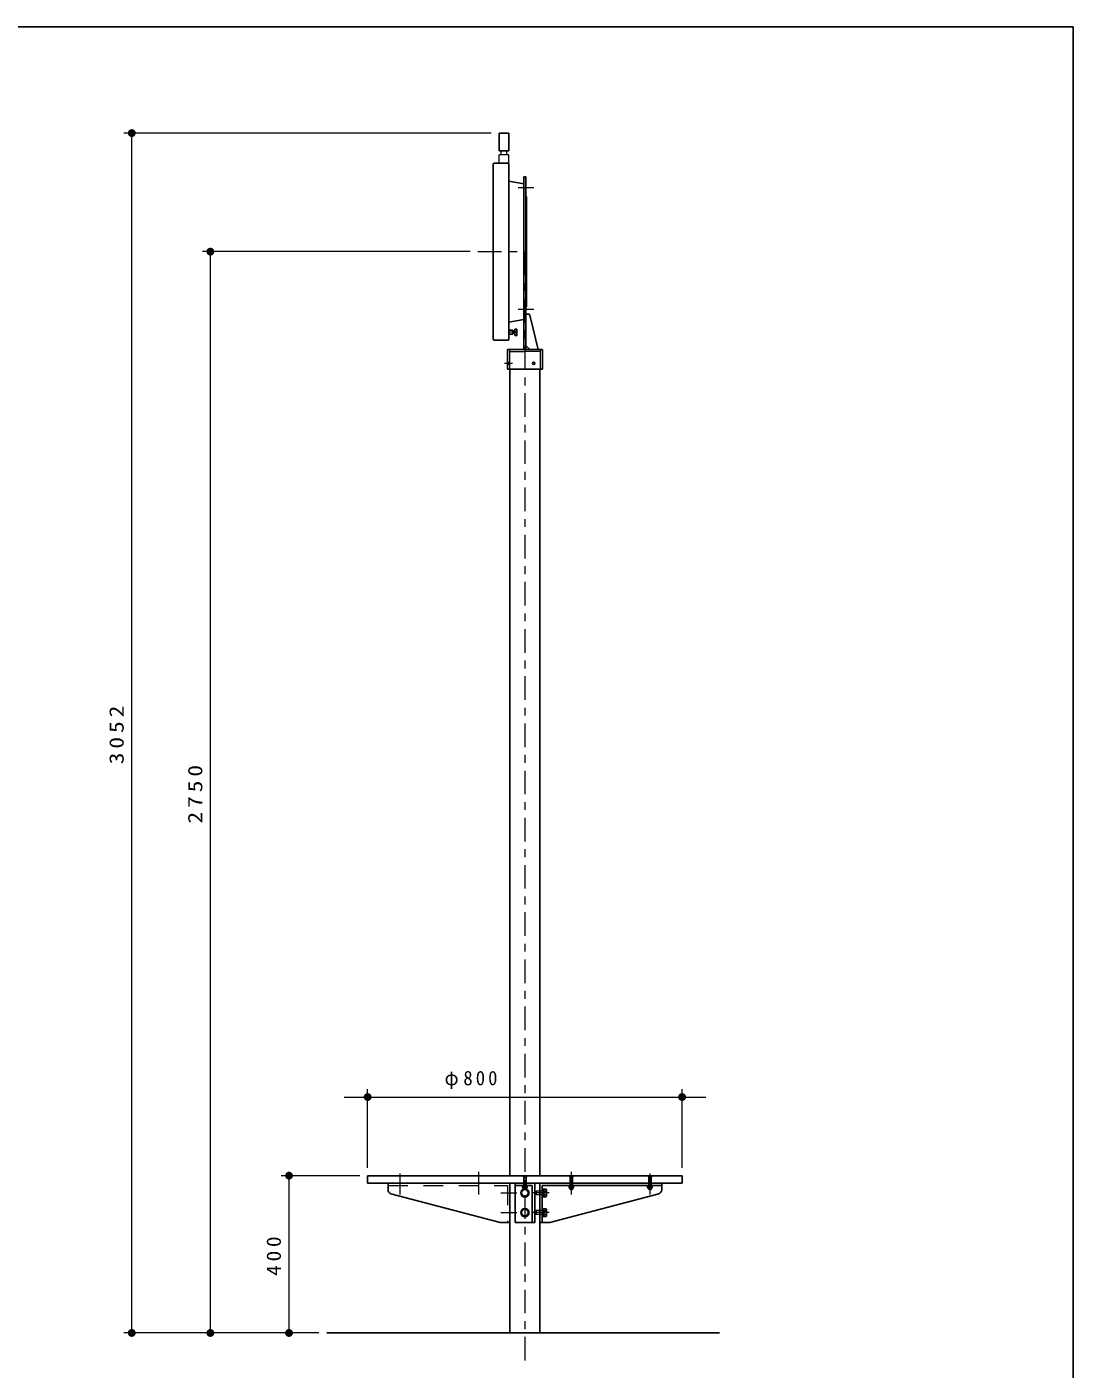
# Model space of a CAD drawing. Units: millimetres on the paper, scale 1:20. Extents: x 475 to 840, y 0 to 257.
# Drawn here: x 706.9 to 840, y 86.3 to 257 of the extents above; entities that cross this region are included whole.
import ezdxf

# ---------------------------------------------------------------- set-up
doc = ezdxf.new("R2010")
doc.units = ezdxf.units.MM
doc.linetypes.add('USER1', pattern=[4.5, 2.5, -2])
doc.linetypes.add('USER2', pattern=[6, 3, -1, 1, -1])
doc.layers.add('1_20', color=7, linetype='Continuous', lineweight=13)
doc.layers.add('図枠', color=7, linetype='Continuous', lineweight=13)
doc.styles.add('ＭＳ ゴシック', font='')
doc.styles.get('ＭＳ ゴシック').set_extended_font_data('MS Gothic')

# ---------------------------------------------------------------- blocks, each defined once
blk = doc.blocks.new('filled_dot')
at = {"color": 0, "linetype": 'Continuous', "lineweight": -2, "const_width": 1.25}
blk.add_lwpolyline([(-0.625, 0, 1), (0.625, 0, 1)], format="xyb", close=True, dxfattribs=at)

msp = doc.modelspace()

# ---------------------------------------------------------------- linework, layer by layer
at = {"layer": '1_20'}
for p, q in [((765.983, 243.491), (719.256, 243.491)), ((720.256, 90.911), (720.256, 243.491)), ((768.233, 240.741), (766.983, 240.741)), ((766.983, 239.644), (766.983, 240.741)), ((767.233, 240.741), (767.233, 241.241)), ((767.983, 240.741), (767.983, 241.241)), ((768.233, 239.644), (768.233, 240.741)), ((770.468, 235.411), (770.468, 221.411)), ((763.287, 228.411), (729.256, 228.411)), ((730.256, 90.911), (730.256, 228.411)), ((750.256, 111.911), (750.256, 121.911)), ((790.256, 111.911), (790.256, 121.911)), ((747.256, 120.911), (793.256, 120.911)), ((749.256, 110.911), (739.256, 110.911)), ((740.256, 90.911), (740.256, 110.911)), ((744.059, 90.911), (719.256, 90.911)), ((744.059, 90.911), (729.256, 90.911)), ((744.059, 90.911), (739.256, 90.911))]:
    msp.add_line(p, q, dxfattribs=at)
at = {"layer": '1_20', "color": 3, "lineweight": 25}
for p, q in [((766.983, 241.241), (766.983, 243.491)), ((766.983, 243.491), (768.233, 243.491)), ((768.233, 241.241), (768.233, 243.491)), ((768.233, 241.241), (766.983, 241.241)), ((766.233, 217.311), (766.233, 239.511)), ((768.083, 239.661), (766.383, 239.661)), ((768.233, 217.311), (768.233, 239.511)), ((770.143, 237.036), (768.233, 237.373)), ((770.368, 237.911), (770.143, 237.911)), ((770.143, 237.911), (770.143, 215.961)), ((770.368, 237.911), (770.368, 215.961)), ((770.368, 220.461), (770.75, 220.461)), ((771.968, 215.961), (770.896, 220.347)), ((770.143, 219.786), (768.233, 219.45)), ((768.983, 217.761), (768.983, 218.561)), ((769.233, 218.561), (768.983, 218.561)), ((769.233, 217.761), (769.233, 218.561)), ((768.083, 217.161), (766.383, 217.161)), ((768.733, 218.411), (768.233, 218.411)), ((768.733, 217.911), (768.233, 217.911)), ((768.733, 217.911), (768.733, 218.411)), ((768.983, 218.311), (768.733, 218.311)), ((768.983, 218.011), (768.733, 218.011)), ((769.233, 217.761), (768.983, 217.761)), ((768.028, 215.961), (768.028, 213.461)), ((768.028, 215.961), (772.483, 215.961)), ((770.868, 215.961), (770.368, 216.461)), ((772.483, 215.961), (772.483, 213.461)), ((768.028, 213.461), (772.483, 213.461)), ((768.348, 213.461), (768.348, 110.911)), ((772.163, 213.461), (772.163, 110.911)), ((790.256, 110.911), (750.256, 110.911)), ((750.256, 110.911), (750.256, 109.961)), ((790.256, 109.961), (750.256, 109.961)), ((752.851, 109.097), (752.851, 109.961)), ((752.881, 109.961), (768.348, 109.961)), ((768.348, 109.961), (768.348, 90.911)), ((769.006, 109.961), (769.006, 104.961)), ((771.506, 109.961), (769.006, 109.961)), ((771.206, 109.661), (769.006, 109.661)), ((769.943, 109.661), (769.943, 109.581)), ((770.568, 109.661), (769.943, 109.661)), ((769.943, 109.581), (770.568, 109.581)), ((769.956, 110.911), (769.956, 110.891)), ((769.956, 110.911), (770.556, 110.911)), ((769.956, 110.891), (770.106, 110.741)), ((769.956, 110.891), (770.556, 110.891)), ((770.544, 109.581), (769.967, 109.581)), ((769.967, 109.581), (769.967, 109.397)), ((769.967, 109.397), (770.011, 109.371)), ((770.501, 109.371), (770.011, 109.371)), ((770.011, 109.371), (770.011, 109.329)), ((770.453, 109.281), (770.058, 109.281)), ((770.106, 110.741), (770.406, 110.741)), ((770.106, 110.741), (770.106, 109.161)), ((770.111, 109.581), (770.111, 109.397)), ((770.4, 109.581), (770.4, 109.397)), ((770.556, 110.891), (770.406, 110.741)), ((770.406, 110.741), (770.406, 109.161)), ((770.544, 109.397), (770.501, 109.371)), ((770.501, 109.371), (770.501, 109.329)), ((770.544, 109.581), (770.544, 109.397)), ((770.556, 110.911), (770.556, 110.891)), ((770.568, 109.581), (770.568, 109.661)), ((771.206, 109.661), (771.206, 104.961)), ((771.506, 109.961), (771.506, 104.961)), ((772.163, 109.961), (772.163, 104.961)), ((787.661, 109.961), (772.163, 109.961)), ((772.163, 109.961), (772.163, 90.911)), ((772.463, 109.661), (772.463, 104.961)), ((787.661, 109.661), (772.463, 109.661)), ((775.848, 109.661), (775.848, 109.581)), ((776.473, 109.661), (775.848, 109.661)), ((775.848, 109.581), (776.473, 109.581)), ((775.861, 110.911), (775.861, 110.891)), ((775.861, 110.911), (776.461, 110.911)), ((775.861, 110.891), (776.011, 110.741)), ((775.861, 110.891), (776.461, 110.891)), ((776.449, 109.581), (775.872, 109.581)), ((775.872, 109.581), (775.872, 109.397)), ((775.872, 109.397), (775.916, 109.371)), ((776.406, 109.371), (775.916, 109.371)), ((775.916, 109.371), (775.916, 109.329)), ((776.358, 109.281), (775.963, 109.281)), ((776.011, 110.741), (776.311, 110.741)), ((776.011, 110.741), (776.011, 109.161)), ((776.016, 109.581), (776.016, 109.397)), ((776.305, 109.581), (776.305, 109.397)), ((776.461, 110.891), (776.311, 110.741)), ((776.311, 110.741), (776.311, 109.161)), ((776.449, 109.397), (776.406, 109.371)), ((776.406, 109.371), (776.406, 109.329)), ((776.449, 109.581), (776.449, 109.397)), ((776.461, 110.911), (776.461, 110.891)), ((776.473, 109.581), (776.473, 109.661)), ((785.848, 109.661), (785.848, 109.581)), ((786.473, 109.661), (785.848, 109.661)), ((785.848, 109.581), (786.473, 109.581)), ((785.861, 110.911), (785.861, 110.891)), ((785.861, 110.911), (786.461, 110.911)), ((785.861, 110.891), (786.011, 110.741)), ((785.861, 110.891), (786.461, 110.891)), ((786.449, 109.581), (785.872, 109.581)), ((785.872, 109.581), (785.872, 109.397)), ((785.872, 109.397), (785.916, 109.371)), ((786.406, 109.371), (785.916, 109.371)), ((785.916, 109.371), (785.916, 109.329)), ((786.358, 109.281), (785.963, 109.281)), ((786.011, 110.741), (786.311, 110.741)), ((786.011, 110.741), (786.011, 109.161)), ((786.016, 109.581), (786.016, 109.397)), ((786.305, 109.581), (786.305, 109.397)), ((786.461, 110.891), (786.311, 110.741)), ((786.311, 110.741), (786.311, 109.161)), ((786.449, 109.397), (786.406, 109.371)), ((786.406, 109.371), (786.406, 109.329)), ((786.449, 109.581), (786.449, 109.397)), ((786.461, 110.911), (786.461, 110.891)), ((786.473, 109.581), (786.473, 109.661)), ((787.661, 109.097), (787.661, 109.961)), ((790.256, 110.911), (790.256, 109.961)), ((767.098, 104.961), (753.223, 108.613)), ((770.01, 109.136), (769.765, 108.711)), ((769.765, 108.711), (770.01, 108.286)), ((770.501, 109.136), (770.01, 109.136)), ((770.01, 108.286), (770.501, 108.286)), ((770.106, 109.161), (770.406, 109.161)), ((770.746, 108.711), (770.501, 109.136)), ((770.501, 108.286), (770.746, 108.711)), ((772.463, 109.236), (772.463, 108.186)), ((772.463, 109.236), (772.563, 109.236)), ((772.563, 108.186), (772.463, 108.186)), ((772.563, 109.236), (772.563, 108.186)), ((772.563, 109.171), (772.688, 109.171)), ((772.563, 109.171), (772.563, 108.251)), ((772.563, 108.715), (772.688, 108.748)), ((772.563, 108.675), (772.688, 108.708)), ((772.563, 108.251), (772.688, 108.251)), ((772.688, 109.202), (772.963, 109.202)), ((772.688, 109.202), (772.688, 108.221)), ((772.688, 109.171), (772.688, 108.251)), ((772.688, 108.957), (772.963, 108.957)), ((772.688, 108.466), (772.963, 108.466)), ((772.688, 108.221), (772.963, 108.221)), ((772.963, 109.202), (773.008, 109.124)), ((772.963, 108.221), (773.008, 108.299)), ((773.008, 108.299), (773.008, 109.124)), ((773.413, 104.961), (787.288, 108.613)), ((776.011, 109.161), (776.311, 109.161)), ((786.011, 109.161), (786.311, 109.161)), ((770.01, 106.636), (769.765, 106.211)), ((769.765, 106.211), (770.01, 105.786)), ((770.501, 106.636), (770.01, 106.636)), ((770.746, 106.211), (770.501, 106.636)), ((770.501, 105.786), (770.746, 106.211)), ((772.463, 106.736), (772.463, 105.686)), ((772.463, 106.736), (772.563, 106.736)), ((772.563, 106.736), (772.563, 105.686)), ((772.563, 106.671), (772.688, 106.671)), ((772.563, 106.671), (772.563, 105.751)), ((772.563, 106.215), (772.688, 106.248)), ((772.563, 106.175), (772.688, 106.208)), ((772.688, 106.702), (772.963, 106.702)), ((772.688, 106.702), (772.688, 105.721)), ((772.688, 106.671), (772.688, 105.751)), ((772.688, 106.457), (772.963, 106.457)), ((772.688, 105.966), (772.963, 105.966)), ((772.963, 106.702), (773.008, 106.624)), ((773.008, 105.799), (773.008, 106.624)), ((767.098, 104.961), (768.348, 104.961)), ((771.506, 104.961), (769.006, 104.961)), ((770.01, 105.786), (770.501, 105.786)), ((773.413, 104.961), (772.163, 104.961)), ((772.563, 105.686), (772.463, 105.686)), ((772.563, 105.751), (772.688, 105.751)), ((772.688, 105.721), (772.963, 105.721)), ((772.963, 105.721), (773.008, 105.799)), ((745.059, 90.911), (770.256, 90.911)), ((770.256, 90.911), (795.004, 90.911))]:
    msp.add_line(p, q, dxfattribs=at)
at = {"layer": '1_20', "linetype": 'USER2'}
for p, q in [((769.396, 236.591), (771.404, 236.591)), ((764.287, 228.411), (770.453, 228.411)), ((770.256, 228.411), (770.256, 86.946)), ((769.396, 221.091), (771.404, 221.091)), ((769.32, 218.161), (768.233, 218.161)), ((767.656, 214.211), (768.691, 214.211)), ((754.351, 111.206), (754.351, 108.502)), ((764.351, 111.4), (764.351, 108.502)), ((776.161, 111.4), (776.161, 108.502)), ((786.161, 111.206), (786.161, 108.502)), ((767.18, 108.711), (769.218, 108.711)), ((773.331, 108.711), (771.294, 108.711)), ((767.18, 106.211), (769.218, 106.211)), ((773.331, 106.211), (771.294, 106.211))]:
    msp.add_line(p, q, dxfattribs=at)
at = {"layer": '1_20', "linetype": 'USER1'}
for p, q in [((768.303, 215.961), (768.303, 213.461)), ((768.303, 215.736), (770.256, 215.736)), ((772.208, 215.736), (770.256, 215.736)), ((772.208, 215.961), (772.208, 213.461)), ((768.028, 214.376), (768.321, 214.376)), ((768.028, 214.046), (768.321, 214.046)), ((752.851, 109.661), (768.048, 109.661)), ((768.048, 109.661), (768.048, 104.961)), ((772.688, 108.961), (771.688, 108.961)), ((771.688, 108.961), (771.688, 108.461)), ((772.688, 108.461), (771.688, 108.461)), ((772.688, 106.461), (771.688, 106.461)), ((771.688, 106.461), (771.688, 105.961)), ((772.688, 105.961), (771.688, 105.961))]:
    msp.add_line(p, q, dxfattribs=at)
at = {"layer": '1_20', "color": 3, "lineweight": 25}
for centre, radius in [((770.256, 108.711), 0.525), ((770.256, 108.711), 0.425), ((770.256, 106.211), 0.525), ((770.256, 106.211), 0.425)]:
    msp.add_circle(centre, radius, dxfattribs=at)
for centre, radius, start, end in [((766.383, 239.511), 0.15, 90, 180), ((768.083, 239.511), 0.15, 0, 90), ((770.75, 220.311), 0.15, 13.73627, 90), ((766.383, 217.311), 0.15, 180, 270), ((768.083, 217.311), 0.15, 270, 0), ((770.039, 109.502), 0.128, 235.61587, 304.38414), ((770.058, 109.329), 0.0475, 180, 270), ((770.256, 109.852), 0.478, 252.41211, 287.58789), ((770.472, 109.502), 0.128, 235.61587, 304.38414), ((770.453, 109.329), 0.0475, 270, 0), ((775.944, 109.502), 0.128, 235.61587, 304.38414), ((775.963, 109.329), 0.0475, 180, 270), ((776.161, 109.852), 0.478, 252.41211, 287.58789), ((776.377, 109.502), 0.128, 235.61587, 304.38414), ((776.358, 109.329), 0.0475, 270, 0), ((785.944, 109.502), 0.128, 235.61587, 304.38414), ((785.963, 109.329), 0.0475, 180, 270), ((786.161, 109.852), 0.478, 252.41211, 287.58789), ((786.377, 109.502), 0.128, 235.61587, 304.38414), ((786.358, 109.329), 0.0475, 270, 0), ((753.351, 109.097), 0.5, 180, 255.25396), ((772.75, 109.079), 0.245, 330.00001, 29.99999), ((772.319, 108.711), 0.689, 339.136, 20.864), ((772.75, 108.343), 0.245, 330.00001, 29.99999), ((787.161, 109.097), 0.5, 284.74604, 0), ((772.75, 106.579), 0.245, 330.00001, 29.99999), ((772.319, 106.211), 0.689, 339.136, 20.864), ((772.75, 105.843), 0.245, 330.00001, 29.99999)]:
    msp.add_arc(centre, radius, start, end, dxfattribs=at)
msp.add_ellipse((771.366, 214.211), major_axis=(0, -0.165), ratio=0.852903, dxfattribs=at)
at = {"layer": '図枠', "color": 20, "lineweight": 25}
for p, q in [((840, 257), (475, 257)), ((840, 0), (840, 257))]:
    msp.add_line(p, q, dxfattribs=at)

# ---------------------------------------------------------------- block references
at = {"layer": '1_20', "xscale": 0.4, "yscale": 0.4}
for p, rotation in [((720.256, 243.491), 270), ((730.256, 228.411), 270), ((750.256, 120.911), 180), ((740.256, 110.911), 270), ((720.256, 90.911), 90), ((730.256, 90.911), 90), ((740.256, 90.911), 90)]:
    msp.add_blockref('filled_dot', p, dxfattribs=dict(at, rotation=rotation))
msp.add_blockref('filled_dot', (790.256, 120.911), dxfattribs=at)

# ---------------------------------------------------------------- texts
at = {"layer": '1_20', "char_height": 1.833, "attachment_point": 8, "rotation": 90, "style": 'ＭＳ ゴシック'}
for s, insert in [('\\T1.33;\\W1.2;3052', (719.256, 167.201)), ('\\T1.33;\\W1.2;2750', (729.256, 159.661)), ('\\T1.33;\\W1.1;400', (739.256, 100.911))]:
    msp.add_mtext(s, dxfattribs=dict(at, insert=insert))
at = {"layer": '1_20', "insert": (763.598, 121.911), "char_height": 1.833, "attachment_point": 8, "style": 'ＭＳ ゴシック'}
msp.add_mtext('\\T1.33;\\W0.95;φ800', dxfattribs=at)

doc.saveas('drawing.dxf')
